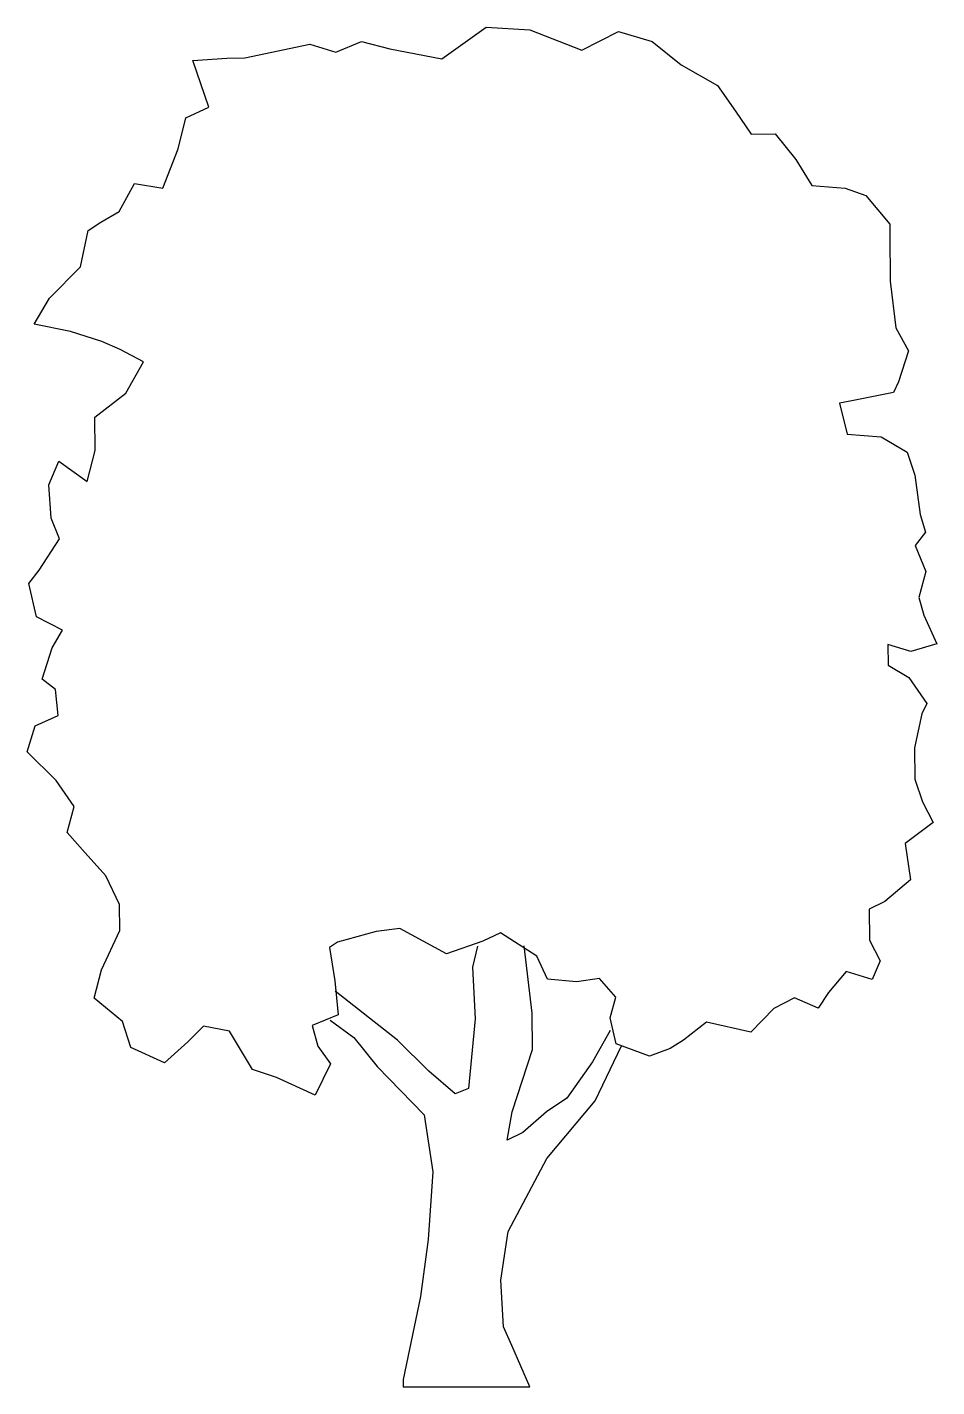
# Model space of a CAD drawing. Header units: metres. Extents: x -3.43 to 2.77, y 0 to 9.26.
import ezdxf

# ---------------------------------------------------------------- set-up
doc = ezdxf.new("R2010")
doc.units = ezdxf.units.M
doc.header["$LTSCALE"] = 0.2

msp = doc.modelspace()

# ---------------------------------------------------------------- linework, layer by layer
for p, q in [((-0.6007, 9.0441), (-0.2996, 9.2584)), ((-0.2996, 9.2584), (-0.0017, 9.2406)), ((-0.0017, 9.2406), (0.3527, 9.1021)), ((0.3527, 9.1021), (0.604, 9.2302)), ((0.604, 9.2302), (0.8316, 9.1613)), ((-1.9432, 9.0487), (-1.4998, 9.1431)), ((-1.4998, 9.1431), (-1.3228, 9.0889)), ((-1.3228, 9.0889), (-1.1467, 9.161)), ((-1.1467, 9.161), (-0.9545, 9.112)), ((-0.9545, 9.112), (-0.6007, 9.0441)), ((0.8316, 9.1613), (1.0297, 9.0014)), ((-2.2963, 9.0308), (-2.0643, 9.0478)), ((-2.1879, 8.7137), (-2.2963, 9.0308)), ((-2.0643, 9.0478), (-1.9432, 9.0487)), ((1.0297, 9.0014), (1.2781, 8.862)), ((1.2781, 8.862), (1.4006, 8.6863)), ((-2.3438, 8.6419), (-2.1879, 8.7137)), ((-2.3976, 8.4295), (-2.3438, 8.6419)), ((1.4006, 8.6863), (1.5078, 8.5307)), ((1.5078, 8.5307), (1.6693, 8.532)), ((1.6693, 8.532), (1.812, 8.3565)), ((-2.5015, 8.1612), (-2.3976, 8.4295)), ((1.812, 8.3565), (1.9193, 8.1807)), ((-2.798, 8.0024), (-2.6935, 8.195)), ((-2.6935, 8.195), (-2.5015, 8.1612)), ((1.9193, 8.1807), (2.1466, 8.1623)), ((2.1466, 8.1623), (2.2883, 8.1129)), ((2.2883, 8.1129), (2.4513, 7.9174)), ((-2.9236, 7.9308), (-2.798, 8.0024)), ((-3.0625, 7.6269), (-3.009, 7.8746)), ((-3.009, 7.8746), (-2.9236, 7.9308)), ((2.4513, 7.9174), (2.4518, 7.8467)), ((2.4518, 7.8467), (2.4543, 7.5288)), ((-3.2728, 7.4133), (-3.0625, 7.6269)), ((2.4543, 7.5288), (2.4921, 7.2111)), ((-3.3774, 7.2358), (-3.2728, 7.4133)), ((-3.1298, 7.1873), (-3.3774, 7.2358)), ((-2.9172, 7.1183), (-3.1298, 7.1873)), ((2.4921, 7.2111), (2.5792, 7.0554)), ((-2.7907, 7.0638), (-2.9172, 7.1183)), ((-2.6335, 6.9792), (-2.7907, 7.0638)), ((2.5792, 7.0554), (2.5102, 6.8429)), ((-2.753, 6.7663), (-2.6335, 6.9792)), ((-2.9637, 6.6032), (-2.753, 6.7663)), ((2.4754, 6.7719), (2.1932, 6.7142)), ((2.5102, 6.8429), (2.4754, 6.7719)), ((2.1932, 6.7142), (2.1076, 6.6984)), ((2.1076, 6.6984), (2.1597, 6.4868)), ((-2.9619, 6.3761), (-2.9637, 6.6032)), ((2.1597, 6.4868), (2.392, 6.4685)), ((2.392, 6.4685), (2.5694, 6.3639)), ((-3.278, 6.1415), (-3.2086, 6.3035)), ((-3.2086, 6.3035), (-3.0158, 6.1637)), ((-3.0158, 6.1637), (-2.9619, 6.3761)), ((2.5694, 6.3639), (2.6211, 6.2078)), ((2.6211, 6.2078), (2.6585, 5.9407)), ((-3.2611, 5.9145), (-3.278, 6.1415)), ((2.6585, 5.9407), (2.6948, 5.8198)), ((-3.2045, 5.7736), (-3.2611, 5.9145)), ((-3.3441, 5.5606), (-3.2045, 5.7736)), ((2.6948, 5.8198), (2.6249, 5.7284)), ((2.6249, 5.7284), (2.6969, 5.5524)), ((-3.4141, 5.4692), (-3.3441, 5.5606)), ((-3.3618, 5.2425), (-3.4141, 5.4692)), ((2.6969, 5.5524), (2.6478, 5.3753)), ((2.6478, 5.3753), (2.6841, 5.2545)), ((-3.1845, 5.153), (-3.3618, 5.2425)), ((2.6841, 5.2545), (2.7714, 5.0584)), ((-3.2542, 5.0314), (-3.1845, 5.153)), ((-3.3232, 4.8189), (-3.2542, 5.0314)), ((2.4384, 5.0557), (2.4395, 4.9144)), ((2.5952, 5.0065), (2.4384, 5.0557)), ((2.7714, 5.0584), (2.5952, 5.0065)), ((2.4395, 4.9144), (2.5814, 4.8298)), ((-3.2318, 4.7489), (-3.3232, 4.8189)), ((2.5814, 4.8298), (2.7039, 4.6541)), ((-3.2153, 4.5724), (-3.2318, 4.7489)), ((2.7039, 4.6541), (2.6692, 4.5832)), ((-3.3711, 4.5005), (-3.2153, 4.5724)), ((2.6692, 4.5832), (2.6205, 4.3506)), ((-3.4253, 4.3235), (-3.3711, 4.5005)), ((-3.2269, 4.1282), (-3.4253, 4.3235)), ((2.6205, 4.3506), (2.6222, 4.1387)), ((-3.1044, 3.9525), (-3.2269, 4.1282)), ((2.6222, 4.1387), (2.6739, 3.9826)), ((2.6739, 3.9826), (2.7456, 3.8419)), ((-3.1535, 3.7755), (-3.1044, 3.9525)), ((2.7456, 3.8419), (2.555, 3.6991)), ((-3.0313, 3.6352), (-3.1535, 3.7755)), ((-2.8888, 3.4798), (-3.0313, 3.6352)), ((2.555, 3.6991), (2.5922, 3.4521)), ((-2.7964, 3.2837), (-2.8888, 3.4798)), ((2.5922, 3.4521), (2.4168, 3.3044)), ((-2.795, 3.1071), (-2.7964, 3.2837)), ((2.4168, 3.3044), (2.3112, 3.2531)), ((2.3112, 3.2531), (2.3128, 3.0411)), ((-2.9191, 2.8386), (-2.795, 3.1071)), ((-1.0488, 3.1006), (-1.3106, 3.0279)), ((-0.8874, 3.122), (-1.0488, 3.1006)), ((-0.5681, 2.9479), (-0.8874, 3.122)), ((-0.2008, 3.0921), (-0.3215, 3.0356)), ((0.0477, 2.9325), (-0.2008, 3.0921)), ((-1.3106, 3.0279), (-1.3659, 2.9921)), ((-1.3659, 2.9921), (-1.3288, 2.7653)), ((-0.3215, 3.0356), (-0.5681, 2.9479)), ((-0.3566, 3), (-0.3908, 2.8584)), ((0.0154, 2.5437), (-0.0387, 3.0025)), ((2.3128, 3.0411), (2.3846, 2.9004)), ((0.1196, 2.7766), (0.0477, 2.9325)), ((2.3846, 2.9004), (2.3301, 2.7738)), ((-2.968, 2.6465), (-2.9191, 2.8386)), ((-0.3908, 2.8584), (-0.3729, 2.5053)), ((0.4728, 2.7794), (0.3165, 2.758)), ((0.5848, 2.6541), (0.4728, 2.7794)), ((2.153, 2.8279), (2.033, 2.6856)), ((2.3301, 2.7738), (2.153, 2.8279)), ((-1.3288, 2.7653), (-1.3068, 2.5333)), ((-0.9017, 2.3599), (-1.3282, 2.6947)), ((0.3165, 2.758), (0.1196, 2.7766)), ((2.033, 2.6856), (1.9632, 2.5791)), ((-2.775, 2.4865), (-2.968, 2.6465)), ((0.5456, 2.5125), (0.5848, 2.6541)), ((1.8011, 2.6485), (1.6604, 2.5768)), ((1.9632, 2.5791), (1.8011, 2.6485)), ((-1.3068, 2.5333), (-1.4828, 2.4613)), ((-0.3729, 2.5053), (-0.4196, 2.0306)), ((0.0173, 2.2964), (0.0154, 2.5437)), ((0.5873, 2.3362), (0.5456, 2.5125)), ((1.6604, 2.5768), (1.5052, 2.414)), ((-2.7181, 2.3103), (-2.775, 2.4865)), ((-2.2247, 2.4555), (-2.3298, 2.3487)), ((-2.0478, 2.4215), (-2.2247, 2.4555)), ((-1.8893, 2.1604), (-2.0478, 2.4215)), ((-1.4828, 2.4613), (-1.4464, 2.3203)), ((-1.362, 2.4976), (-1.1996, 2.3777)), ((0.5462, 2.4267), (0.4268, 2.2138)), ((1.2019, 2.4823), (1.0464, 2.36)), ((1.5052, 2.414), (1.2019, 2.4823)), ((-2.3298, 2.3487), (-2.4902, 2.2061)), ((-1.4464, 2.3203), (-1.3597, 2.1998)), ((-1.1996, 2.3777), (-1.0416, 2.1821)), ((-0.688, 2.1496), (-0.9017, 2.3599)), ((0.444, 1.9465), (0.6228, 2.3213)), ((0.8151, 2.2522), (0.5873, 2.3362)), ((1.0464, 2.36), (0.956, 2.3038)), ((-2.4902, 2.2061), (-2.7181, 2.3103)), ((-0.1206, 1.8714), (0.0173, 2.2964)), ((0.956, 2.3038), (0.8151, 2.2522)), ((-1.7273, 2.1061), (-1.8893, 2.1604)), ((-1.3597, 2.1998), (-1.464, 1.987)), ((-1.0416, 2.1821), (-0.721, 1.8516)), ((-0.5102, 1.9945), (-0.688, 2.1496)), ((0.4268, 2.2138), (0.2521, 1.9652)), ((-1.464, 1.987), (-1.7273, 2.1061)), ((-0.4196, 2.0306), (-0.5102, 1.9945)), ((0.2521, 1.9652), (0.1115, 1.8732)), ((0.114, 1.5553), (0.444, 1.9465)), ((-0.1545, 1.6794), (-0.1206, 1.8714)), ((0.1115, 1.8732), (-0.0489, 1.7307)), ((-0.721, 1.8516), (-0.6625, 1.4634)), ((-0.0489, 1.7307), (-0.1545, 1.6794)), ((-0.1496, 1.0586), (0.114, 1.5553)), ((-0.6625, 1.4634), (-0.6942, 1.0039)), ((-0.1975, 0.7252), (-0.1496, 1.0586)), ((-0.6942, 1.0039), (-0.7467, 0.6149)), ((-0.1798, 0.4074), (-0.1975, 0.7252)), ((-0.7467, 0.6149), (-0.8634, 0.0488)), ((-0.1233, 0.2817), (-0.1798, 0.4074)), ((0, 0), (-0.1233, 0.2817))]:
    msp.add_line(p, q)
at = {"ltscale": 0.1}
for p, q in [((-0.8634, 0.0488), (-0.8634, 0)), ((-0.8634, 0), (0, 0))]:
    msp.add_line(p, q, dxfattribs=at)

doc.saveas('drawing.dxf')
